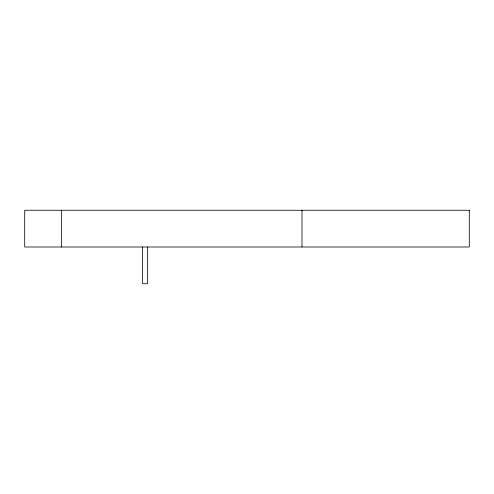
<?xml version="1.0" encoding="UTF-8"?>
<svg xmlns="http://www.w3.org/2000/svg" width="494" height="494" viewBox="0 0 494 494"><rect width="100%" height="100%" fill="white"/><g stroke="black" fill="none" stroke-linecap="round" stroke-linejoin="round"><path stroke-width="0.74" d="M301.988 210.265L301.988 247M147.447 247L147.447 283.735L142.636 283.735L142.636 247M61.651 210.265L61.651 247M469.3 210.265L24.7 210.265L24.7 247L469.3 247L469.3 210.265"/></g></svg>
